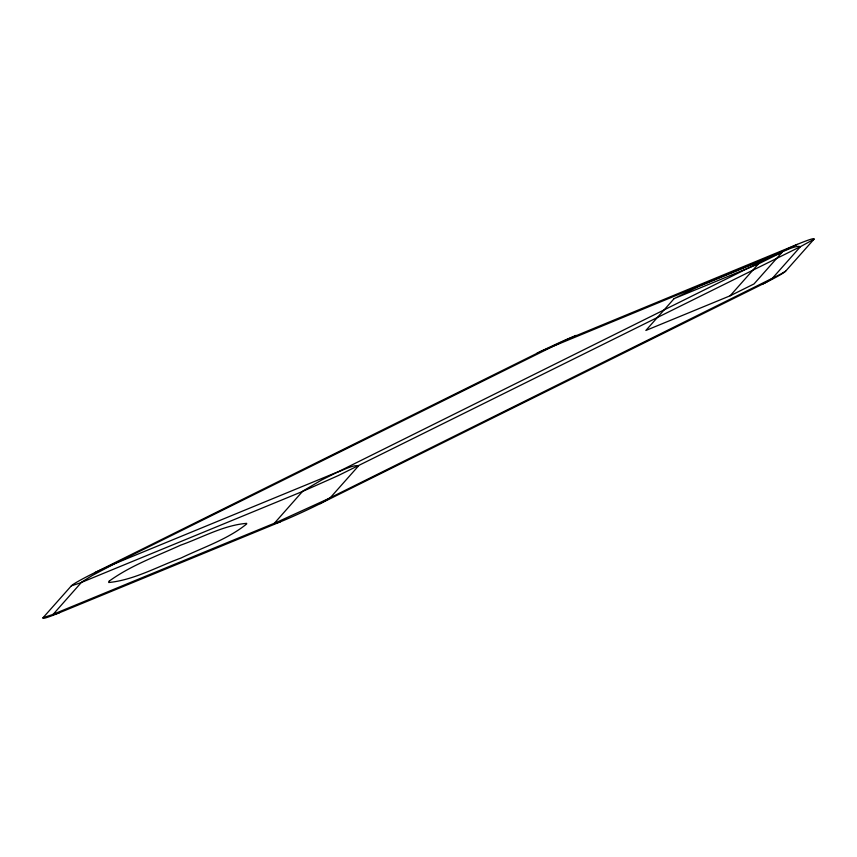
<?xml version="1.0" encoding="UTF-8"?>
<svg xmlns="http://www.w3.org/2000/svg" width="857" height="857" viewBox="0 0 857 857"><rect width="100%" height="100%" fill="white"/><g stroke="black" fill="none" stroke-linecap="round" stroke-linejoin="round"><path stroke-width="1.29" d="M43.086 617.683L51.816 614.833L276.597 522.331L327.513 499.095L780.748 274.111L785.644 271.166L813.914 239.317A44.082 2.614 -25 0 0 797.792 244.159L777.717 253.468L321.664 479.974L302.81 491.104L273.908 523.788L280.357 521.838A44.082 2.614 -25 0 0 320.09 503.702L766.019 282.414L772.243 278.461L800.513 246.612C794.793 245.198 784.423 251.53 777.717 253.468L541.581 351.049L94.966 572.551A44.082 2.614 -25 0 0 71.356 585.834L43.086 617.683A44.082 2.614 -25 0 0 59.208 612.841L280.357 521.838M71.356 585.834L80.076 582.985L302.371 491.522L337.937 475.742L800.513 246.612L813.914 239.317M674.138 298.611L645.867 330.459L730.121 295.794L754.01 283.946L782.28 252.097L698.027 286.763L674.138 298.611L758.391 263.945L782.28 252.097M730.121 295.794L758.391 263.945M320.09 503.702L330.116 497.906L358.569 465.865C352.848 464.451 342.479 470.793 335.773 472.721L113.435 564.206L94.966 572.551M797.235 244.395L566.402 339.715L114.613 563.724L92.47 575.358L81.661 582.096L52.759 614.79L59.208 612.841M536.91 353.298A44.082 2.614 -25 0 1 576.075 335.398M785.644 271.166A44.082 2.614 -25 0 1 762.034 284.449M109.214 581.11L108.689 582.524C133.81 580.114 157.42 566.681 181.084 557.993C203.109 547.355 227.555 539.449 246.666 523.959L246.645 523.359C223.784 525.191 202.241 537.5 180.666 545.159C156.488 556.193 130.842 565.438 109.214 581.11"/></g></svg>
